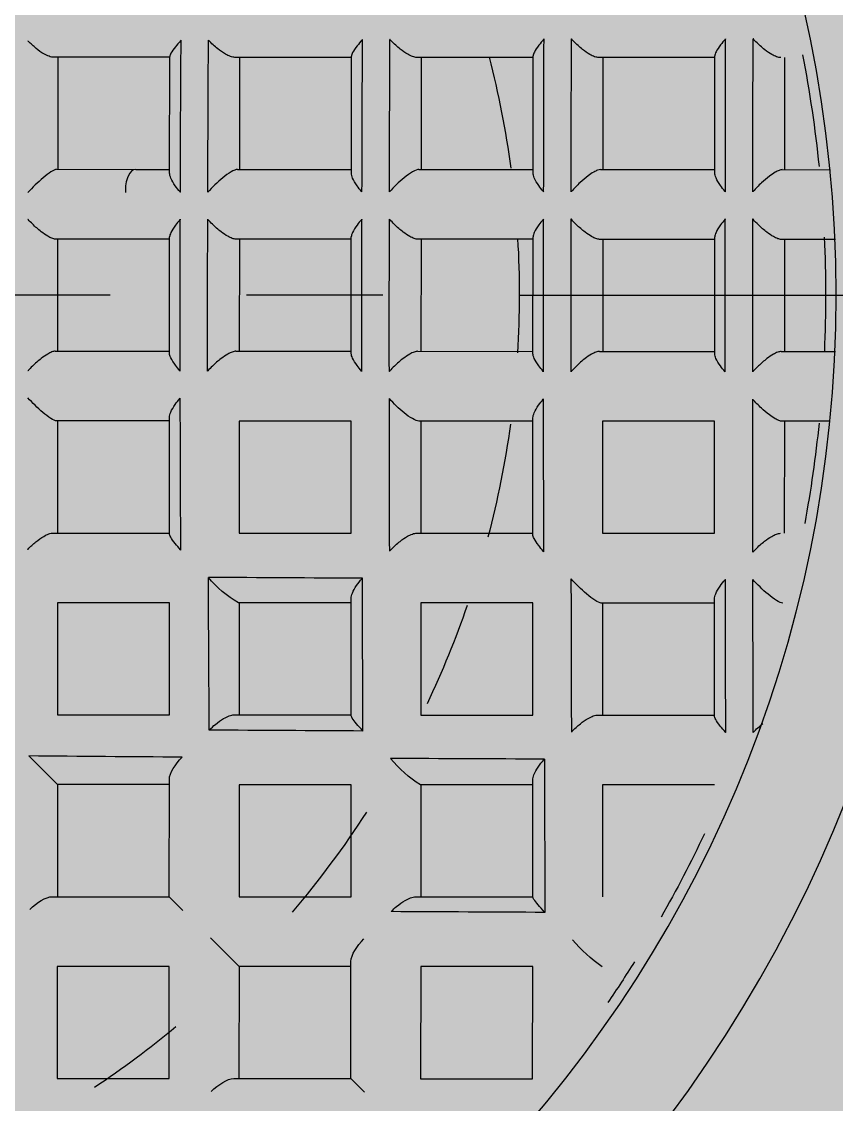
# Model space of a CAD drawing. Header units: millimetres. Extents: x 307301 to 459443, y -2888111 to -2805601.
# Drawn here: x 452144.524 to 452148.256, y -2880583.634 to -2880578.679 of the extents above; entities that cross this region are included whole.
import ezdxf

# ---------------------------------------------------------------- set-up
doc = ezdxf.new("R2010")
doc.units = ezdxf.units.MM
doc.header["$LTSCALE"] = 10
doc.header["$MEASUREMENT"] = 0
doc.linetypes.add('CENTER2', pattern=[1.125, 0.75, -0.125, 0.125, -0.125])
for name, color, linetype in [('$DDT_AUDIT_GENERATED_(131)', 7, 'Continuous'), ('$DDT_AUDIT_GENERATED_(159)', 7, 'Continuous'), ('$DDT_AUDIT_GENERATED_(15E)', 7, 'Continuous'), ('$DDT_AUDIT_GENERATED_(224)', 7, 'Continuous'), ('$DDT_AUDIT_GENERATED_(77)', 7, 'Continuous'), ('$DDT_AUDIT_GENERATED_(7E)', 7, 'Continuous'), ('$DDT_AUDIT_GENERATED_(901)', 7, 'Continuous'), ('$DDT_AUDIT_GENERATED_(E33)', 7, 'Continuous'), ('BMA  furniture', 6, 'Continuous'), ('Default', 7, 'Continuous'), ('Furniture - Plan', 3, 'Continuous')]:
    doc.layers.add(name, color=color, linetype=linetype)

# ---------------------------------------------------------------- blocks, each defined once
blk = doc.blocks.new('TUFTUFTU')
at = {"layer": 'Furniture - Plan', "ltscale": 0.01}
h = blk.add_hatch(color=250, dxfattribs=at)
h.dxf.hatch_style = 1
h.set_gradient(color1=(51, 51, 51), color2=(105, 105, 105), one_color=1, tint=0.41, name='INVCYLINDER')
edge = h.paths.add_edge_path()
edge.add_arc((1413476.9385, -245799.0001), 296.5262, 0, 360)
at = {"layer": '$DDT_AUDIT_GENERATED_(131)', "color": 6, "linetype": 'Continuous'}
for start, end in [(87.37632, 92.56257), (95.84723, 100.47216), (78.99342, 84.14715), (115.37265, 119.64694), (122.01067, 124.23241)]:
    blk.add_arc((1413476.9385, -245799.0001), 11.5165, start, end, dxfattribs=at)
at = {"layer": '$DDT_AUDIT_GENERATED_(159)', "color": 6, "linetype": 'Continuous'}
for start, end in [(86.60965, 93.49213), (97.80839, 104.74055), (75.52244, 82.35525), (109.0568, 115.44445), (122.92481, 130.4438), (140.2891, 146.41021)]:
    blk.add_arc((1413476.9385, -245799.0001), 8.71, start, end, dxfattribs=at)
at = {"layer": '$DDT_AUDIT_GENERATED_(15E)', "color": 3, "linetype": 'Continuous'}
for radius in [295.9456, 295.5585]:
    blk.add_circle((1413476.9385, -245799.0001), radius, dxfattribs=at)
at = {"layer": '$DDT_AUDIT_GENERATED_(224)', "color": 3, "linetype": 'Continuous'}
for radius in [300, 296.5262, 296.1324]:
    blk.add_circle((1413476.9385, -245799.0001), radius, dxfattribs=at)
at = {"layer": '$DDT_AUDIT_GENERATED_(77)', "color": 6, "linetype": 'Continuous'}
for radius in [20.2846, 17.9619, 12.5811]:
    blk.add_circle((1413476.9385, -245799.0001), radius, dxfattribs=at)
blk.add_arc((1413476.9385, -245799.0001), 18.0296, 345.02605, 285.02605, dxfattribs=at)
at = {"layer": '$DDT_AUDIT_GENERATED_(7E)', "color": 6, "linetype": 'Continuous'}
for radius in [62.9054, 61.937]:
    blk.add_circle((1413476.9385, -245799.0001), radius, dxfattribs=at)
at = {"layer": '$DDT_AUDIT_GENERATED_(901)', "color": 6, "linetype": 'Continuous'}
for p, q in [((1413476.4205, -245787.8898), (1413476.4203, -245787.394)), ((1413477.4461, -245787.3935), (1413477.4463, -245787.8893)), ((1413475.7815, -245787.4408), (1413475.7817, -245787.8828)), ((1413478.0851, -245787.8817), (1413478.0849, -245787.4397)), ((1413475.7817, -245787.8615), (1413474.7559, -245787.862)), ((1413477.4463, -245787.8607), (1413476.4205, -245787.8612)), ((1413479.1109, -245787.86), (1413478.085, -245787.8604)), ((1413472.4529, -245788.5017), (1413472.4533, -245789.5276)), ((1413473.0822, -245788.5015), (1413474.1545, -245788.501)), ((1413473.0921, -245789.5697), (1413473.0916, -245788.5014)), ((1413474.1175, -245788.501), (1413474.1179, -245789.5393)), ((1413474.7562, -245788.5007), (1413475.782, -245788.5002)), ((1413474.7567, -245789.5265), (1413474.7562, -245788.5007)), ((1413475.782, -245788.5002), (1413475.7825, -245789.5261)), ((1413476.3977, -245788.4999), (1413477.4697, -245788.4995)), ((1413476.4212, -245789.5548), (1413476.4208, -245788.4999)), ((1413477.4466, -245788.4995), (1413477.4471, -245789.5544)), ((1413478.0548, -245788.4992), (1413479.1269, -245788.4987)), ((1413478.0858, -245789.5455), (1413478.0853, -245788.4992)), ((1413479.1112, -245788.4987), (1413479.1117, -245789.5612)), ((1413472.4533, -245789.5276), (1413471.4275, -245789.528)), ((1413474.1179, -245789.5268), (1413473.0921, -245789.5273)), ((1413475.7825, -245789.5261), (1413474.7567, -245789.5265)), ((1413477.4471, -245789.5253), (1413476.4212, -245789.5258)), ((1413479.1116, -245789.5246), (1413478.0858, -245789.525)), ((1413469.7632, -245790.1675), (1413470.7891, -245790.1671)), ((1413469.7637, -245791.1934), (1413469.7632, -245790.1675)), ((1413470.7891, -245790.1671), (1413470.7895, -245791.1929)), ((1413471.4251, -245790.1668), (1413472.4975, -245790.1663)), ((1413471.4283, -245791.24), (1413471.4278, -245790.1668)), ((1413472.4536, -245790.1663), (1413472.4541, -245791.196)), ((1413473.0924, -245790.166), (1413474.1182, -245790.1656)), ((1413473.0928, -245791.1919), (1413473.0924, -245790.166)), ((1413474.1182, -245790.1656), (1413474.1187, -245791.1914)), ((1413474.743, -245790.1653), (1413475.8142, -245790.1648)), ((1413474.7574, -245791.2297), (1413474.7569, -245790.1653)), ((1413475.7828, -245790.1648), (1413475.7833, -245791.2099)), ((1413476.399, -245790.1645), (1413477.4699, -245790.164)), ((1413476.422, -245791.2201), (1413476.4215, -245790.1645)), ((1413477.4474, -245790.164), (1413477.4478, -245791.2196)), ((1413478.0547, -245790.1638), (1413479.1259, -245790.1633)), ((1413478.0866, -245791.2089), (1413478.0861, -245790.1638)), ((1413479.1119, -245790.1633), (1413479.1124, -245791.2277)), ((1413470.7895, -245791.1929), (1413469.7637, -245791.1934)), ((1413472.4541, -245791.1922), (1413471.4283, -245791.1926)), ((1413474.1187, -245791.1914), (1413473.0928, -245791.1919)), ((1413475.7833, -245791.1906), (1413474.7574, -245791.1911)), ((1413477.4478, -245791.1899), (1413476.422, -245791.1903)), ((1413479.1124, -245791.1891), (1413478.0866, -245791.1896)), ((1413469.6388, -245791.707), (1413469.764, -245791.8321)), ((1413469.764, -245791.8321), (1413470.8378, -245791.8316)), ((1413469.7645, -245792.906), (1413469.764, -245791.8321)), ((1413470.7898, -245791.8316), (1413470.7903, -245792.8575)), ((1413471.4286, -245791.8314), (1413472.4544, -245791.8309)), ((1413471.429, -245792.8572), (1413471.4286, -245791.8314)), ((1413472.4544, -245791.8309), (1413472.4549, -245792.8567)), ((1413473.0887, -245791.8306), (1413474.1599, -245791.8301)), ((1413473.0936, -245792.9031), (1413473.0931, -245791.8306)), ((1413474.119, -245791.8301), (1413474.1194, -245792.8628)), ((1413474.7577, -245791.8298), (1413475.7835, -245791.8294)), ((1413474.7582, -245792.8557), (1413474.7577, -245791.8298)), ((1413475.7835, -245791.8294), (1413475.784, -245792.8552)), ((1413476.4005, -245791.8291), (1413477.4699, -245791.8286)), ((1413476.4228, -245792.8856), (1413476.4223, -245791.8291)), ((1413477.4481, -245791.8286), (1413477.4486, -245792.8852)), ((1413478.0543, -245791.8283), (1413479.1243, -245791.8279)), ((1413478.0873, -245792.8717), (1413478.0868, -245791.8283)), ((1413479.1127, -245791.8279), (1413479.1132, -245792.8949)), ((1413470.7903, -245792.8575), (1413469.7644, -245792.8579)), ((1413470.7903, -245792.8575), (1413471.0524, -245793.1194)), ((1413472.4549, -245792.8567), (1413471.429, -245792.8572)), ((1413474.1194, -245792.856), (1413473.0936, -245792.8564)), ((1413475.784, -245792.8552), (1413474.7582, -245792.8557)), ((1413477.4486, -245792.8545), (1413476.4227, -245792.8549)), ((1413479.1132, -245792.8537), (1413478.0873, -245792.8542)), ((1413471.3041, -245793.3709), (1413471.4293, -245793.4959)), ((1413469.7647, -245793.4967), (1413470.7906, -245793.4962)), ((1413469.7652, -245794.5225), (1413469.7647, -245793.4967)), ((1413470.7906, -245793.4962), (1413470.791, -245794.5221)), ((1413471.4293, -245793.4959), (1413472.5029, -245793.4954)), ((1413471.4298, -245794.5695), (1413471.4293, -245793.4959)), ((1413472.4552, -245793.4955), (1413472.4556, -245794.5213)), ((1413473.0939, -245793.4952), (1413474.1197, -245793.4947)), ((1413473.0944, -245794.521), (1413473.0939, -245793.4952)), ((1413474.1197, -245793.4947), (1413474.1202, -245794.5205)), ((1413474.7502, -245793.4944), (1413475.8186, -245793.4939)), ((1413474.7588, -245794.2788), (1413474.7585, -245793.4944)), ((1413475.7843, -245793.4939), (1413475.7844, -245793.8041)), ((1413476.4025, -245793.4937), (1413477.4694, -245793.4932)), ((1413476.4232, -245793.7637), (1413476.423, -245793.4937)), ((1413477.4489, -245793.4932), (1413477.449, -245793.7632)), ((1413478.0533, -245793.4929), (1413479.1217, -245793.4924)), ((1413478.0877, -245793.8031), (1413478.0876, -245793.4929)), ((1413479.1134, -245793.4924), (1413479.1138, -245794.2769)), ((1413476.4235, -245794.5418), (1413476.4232, -245793.7637)), ((1413477.449, -245793.7632), (1413477.4493, -245794.5413)), ((1413475.7844, -245793.8041), (1413475.7848, -245794.53)), ((1413478.0881, -245794.529), (1413478.0877, -245793.8031)), ((1413474.7589, -245794.559), (1413474.7588, -245794.2788)), ((1413479.1138, -245794.2769), (1413479.1139, -245794.557)), ((1413470.791, -245794.5221), (1413469.7652, -245794.5225)), ((1413472.4556, -245794.5213), (1413471.4298, -245794.5218)), ((1413472.4556, -245794.5213), (1413472.7177, -245794.7832)), ((1413474.1202, -245794.5205), (1413473.0944, -245794.521)), ((1413475.7848, -245794.5198), (1413474.7589, -245794.5203)), ((1413477.4493, -245794.519), (1413476.4235, -245794.5195)), ((1413479.1139, -245794.5183), (1413478.0881, -245794.5187))]:
    blk.add_line(p, q, dxfattribs=at)
for centre, radius, start, end in [((1413472.4426, -245787.6028), 0.7316, 311.91792, 321.57223), ((1413477.2007, -243917.0389), 1871.1131, 269.8692684, 269.9122002), ((1413476.4355, -244429.6851), 1358.4663, 269.9218647, 269.9809504), ((1413476.3769, -244564.0185), 1224.1329, 269.9932779, 270.0588278), ((1413476.1961, -244429.6749), 1358.4766, 270.0711556, 270.1302407), ((1413477.2877, -243965.2184), 1823.1853, 269.8631231, 269.9071775), ((1413476.4024, -244620.0301), 1168.373, 269.9917209, 270.0603848), ((1413476.2156, -244485.4052), 1302.998, 270.0733257, 270.134915), ((1413471.9503, -245788.7297), 1.411, 214.59491, 229.54165), ((1413477.9027, -244193.8848), 1595.9326, 269.821736, 269.8720222), ((1413476.5343, -244910.2543), 879.5616, 269.9805106, 270.0715951), ((1413476.3035, -244773.4696), 1016.3466, 270.0890112, 270.1678752), ((1415259.21, -245781.9173), 1787.9427, 180.260784, 180.3059238), ((1414868.1016, -245784.2296), 1395.4251, 180.2393992, 180.2972883), ((1413476.6721, -244820.3229), 969.7447, 269.876862, 269.9594952), ((1413476.5559, -244957.6103), 832.4573, 269.9779476, 270.0741581), ((1413476.3149, -244820.3381), 969.7297, 270.0926099, 270.1752443), ((1413473.4358, -245790.5749), 1.1616, 212.31979, 230.3959), ((1413476.8575, -245058.0323), 733.4484, 269.8230805, 269.9321547), ((1413476.6657, -245199.23), 592.2505, 269.9585714, 270.0935344), ((1413476.3455, -245058.0114), 733.4695, 270.1199526, 270.2290237), ((1413479.5826, -244324.8877), 1466.8493, 269.7407701, 269.7954128), ((1414495.1268, -245786.2951), 1022.1952, 180.3041891, 180.3831212), ((1414332.8025, -245788.0507), 858.4654, 180.2454068, 180.3395371), ((1413476.6833, -245237.9304), 553.8017, 269.953918, 270.098188), ((1413476.3436, -245095.755), 695.9775, 270.1265464, 270.2414532), ((1413474.9876, -245792.3646), 1.001, 209.84763, 230.58921), ((1413483.7182, -243995.3111), 1797.8513, 269.6569696, 269.7015126), ((1413476.7711, -245430.9456), 362.1995, 269.916101, 270.136005), ((1413476.2637, -245280.2622), 512.8837, 270.180391, 270.335955), ((1414410.1173, -245786.8045), 937.4336, 180.4018464, 180.4876634), ((1413477.1989, -245307.9533), 485.4439, 269.693494, 269.857769), ((1413476.7848, -245460.9903), 332.4064, 269.906332, 270.145774), ((1413476.2316, -245307.9917), 485.406, 270.19433, 270.358618)]:
    blk.add_arc(centre, radius, start, end, dxfattribs=at)
at = {"layer": '$DDT_AUDIT_GENERATED_(901)', "color": 6, "linetype": 'Continuous', "extrusion": (0, 0, -1)}
blk.add_ellipse((1413477.8942, -245793.8032), major_axis=(0.1936, 0.0001), ratio=0.493745, start_param=0, end_param=1.66158, dxfattribs=at)
at = {"layer": '$DDT_AUDIT_GENERATED_(901)', "color": 6, "linetype": 'Continuous'}
for points, knots in [([(1413474.1172, -245787.8765), (1413474.1172, -245787.9019), (1413474.1558, -245787.9602), (1413474.2405, -245788.0619), (1413474.2882, -245788.1099), (1413474.3334, -245788.1498)], [0, 0, 0, 0, 0.5, 0.5, 1, 1, 1, 1]), ([(1413474.583, -245788.1502), (1413474.5839, -245788.1494), (1413474.5848, -245788.1485), (1413474.5858, -245788.1477), (1413474.5945, -245788.1399), (1413474.6032, -245788.1319), (1413474.6117, -245788.1235), (1413474.6373, -245788.0986), (1413474.6623, -245788.0711), (1413474.6844, -245788.0426), (1413474.7009, -245788.0213), (1413474.7162, -245787.999), (1413474.7283, -245787.9773), (1413474.7366, -245787.9626), (1413474.7435, -245787.9479), (1413474.7483, -245787.9344), (1413474.7532, -245787.9207), (1413474.7559, -245787.9078), (1413474.7559, -245787.8972)], [0, 0, 0, 0, 0.011348, 0.011348, 0.011348, 0.116907, 0.116907, 0.116907, 0.436701, 0.436701, 0.436701, 0.675798, 0.675798, 0.675798, 0.837062, 0.837062, 0.837062, 1, 1, 1, 1]), ([(1413475.7817, -245787.8828), (1413475.7818, -245787.8903), (1413475.784, -245787.9), (1413475.7881, -245787.9108), (1413475.7922, -245787.9216), (1413475.7982, -245787.9337), (1413475.8055, -245787.9462), (1413475.8153, -245787.9632), (1413475.8277, -245787.9814), (1413475.841, -245787.9991), (1413475.8597, -245788.024), (1413475.8808, -245788.0489), (1413475.9023, -245788.0721), (1413475.9279, -245788.0998), (1413475.9548, -245788.1259), (1413475.9812, -245788.149), (1413475.9821, -245788.1498), (1413475.983, -245788.1506), (1413475.9839, -245788.1514)], [0, 0, 0, 0, 0.130615, 0.130615, 0.130615, 0.260342, 0.260342, 0.260342, 0.438697, 0.438697, 0.438697, 0.690382, 0.690382, 0.690382, 0.989825, 0.989825, 0.989825, 1, 1, 1, 1]), ([(1413476.4205, -245787.8898), (1413476.4205, -245787.8989), (1413476.418, -245787.9103), (1413476.4135, -245787.9226), (1413476.4091, -245787.9349), (1413476.4026, -245787.9484), (1413476.3949, -245787.962), (1413476.3839, -245787.9815), (1413476.3701, -245788.0019), (1413476.3552, -245788.0216), (1413476.3347, -245788.0487), (1413476.3114, -245788.0754), (1413476.2877, -245788.0998), (1413476.2708, -245788.1172), (1413476.2534, -245788.1337), (1413476.236, -245788.149), (1413476.2351, -245788.1498), (1413476.2342, -245788.1506), (1413476.2333, -245788.1514)], [0, 0, 0, 0, 0.145875, 0.145875, 0.145875, 0.290449, 0.290449, 0.290449, 0.498511, 0.498511, 0.498511, 0.786425, 0.786425, 0.786425, 0.989253, 0.989253, 0.989253, 1, 1, 1, 1]), ([(1413477.4463, -245787.8893), (1413477.4463, -245787.8985), (1413477.4488, -245787.9099), (1413477.4533, -245787.9222), (1413477.4577, -245787.9344), (1413477.4642, -245787.9479), (1413477.4719, -245787.9615), (1413477.483, -245787.981), (1413477.4968, -245788.0014), (1413477.5117, -245788.0211), (1413477.5323, -245788.0482), (1413477.5556, -245788.0748), (1413477.5793, -245788.0993), (1413477.5962, -245788.1166), (1413477.6136, -245788.1331), (1413477.631, -245788.1484), (1413477.6319, -245788.1492), (1413477.6328, -245788.15), (1413477.6338, -245788.1508)], [0, 0, 0, 0, 0.145875, 0.145875, 0.145875, 0.290449, 0.290449, 0.290449, 0.498511, 0.498511, 0.498511, 0.786425, 0.786425, 0.786425, 0.989253, 0.989253, 0.989253, 1, 1, 1, 1]), ([(1413478.0851, -245787.8817), (1413478.0851, -245787.8893), (1413478.0828, -245787.8989), (1413478.0787, -245787.9098), (1413478.0746, -245787.9205), (1413478.0686, -245787.9327), (1413478.0614, -245787.9451), (1413478.0515, -245787.9622), (1413478.0392, -245787.9804), (1413478.0259, -245787.9981), (1413478.0073, -245788.0231), (1413477.9862, -245788.048), (1413477.9647, -245788.0712), (1413477.9391, -245788.0989), (1413477.9122, -245788.125), (1413477.8859, -245788.1481), (1413477.885, -245788.1489), (1413477.8841, -245788.1497), (1413477.8832, -245788.1505)], [0, 0, 0, 0, 0.130615, 0.130615, 0.130615, 0.260342, 0.260342, 0.260342, 0.438697, 0.438697, 0.438697, 0.690382, 0.690382, 0.690382, 0.989825, 0.989825, 0.989825, 1, 1, 1, 1]), ([(1413479.1109, -245787.8952), (1413479.1109, -245787.9059), (1413479.1137, -245787.9187), (1413479.1185, -245787.9324), (1413479.1233, -245787.9459), (1413479.1303, -245787.9606), (1413479.1386, -245787.9753), (1413479.1507, -245787.9969), (1413479.166, -245788.0193), (1413479.1826, -245788.0406), (1413479.2047, -245788.069), (1413479.2297, -245788.0966), (1413479.2553, -245788.1214), (1413479.2639, -245788.1297), (1413479.2725, -245788.1378), (1413479.2813, -245788.1456), (1413479.2822, -245788.1464), (1413479.2831, -245788.1472), (1413479.2841, -245788.148)], [0, 0, 0, 0, 0.162938, 0.162938, 0.162938, 0.324202, 0.324202, 0.324202, 0.563299, 0.563299, 0.563299, 0.883093, 0.883093, 0.883093, 0.988652, 0.988652, 0.988652, 1, 1, 1, 1]), ([(1413472.9322, -245788.3985), (1413472.933, -245788.3993), (1413472.9339, -245788.4), (1413472.9347, -245788.4008), (1413472.9545, -245788.4186), (1413472.9739, -245788.4349), (1413472.9921, -245788.4492), (1413473.0139, -245788.4663), (1413473.0345, -245788.4807), (1413473.0515, -245788.4902), (1413473.064, -245788.4971), (1413473.075, -245788.5015), (1413473.0822, -245788.5015)], [0, 0, 0, 0, 0.013794, 0.013794, 0.013794, 0.332699, 0.332699, 0.332699, 0.717117, 0.717117, 0.717117, 1, 1, 1, 1]), ([(1413474.1545, -245788.501), (1413474.1683, -245788.501), (1413474.1849, -245788.4966), (1413474.2022, -245788.4895), (1413474.2242, -245788.4805), (1413474.2483, -245788.4667), (1413474.2721, -245788.4502), (1413474.2918, -245788.4365), (1413474.3117, -245788.4208), (1413474.3312, -245788.4038), (1413474.3321, -245788.403), (1413474.3331, -245788.4021), (1413474.334, -245788.4013)], [0, 0, 0, 0, 0.297124, 0.297124, 0.297124, 0.675161, 0.675161, 0.675161, 0.985035, 0.985035, 0.985035, 1, 1, 1, 1]), ([(1413476.2335, -245788.403), (1413476.2344, -245788.4038), (1413476.2353, -245788.4046), (1413476.2362, -245788.4054), (1413476.2537, -245788.4204), (1413476.2711, -245788.4344), (1413476.288, -245788.4467), (1413476.3119, -245788.4641), (1413476.3354, -245788.4787), (1413476.3561, -245788.4882), (1413476.3718, -245788.4955), (1413476.3864, -245788.5), (1413476.3977, -245788.4999)], [0, 0, 0, 0, 0.014647, 0.014647, 0.014647, 0.296301, 0.296301, 0.296301, 0.696508, 0.696508, 0.696508, 1, 1, 1, 1]), ([(1413477.6337, -245788.4024), (1413477.6328, -245788.4032), (1413477.6319, -245788.404), (1413477.631, -245788.4047), (1413477.6136, -245788.4198), (1413477.5962, -245788.4338), (1413477.5793, -245788.4461), (1413477.5554, -245788.4635), (1413477.532, -245788.4782), (1413477.5113, -245788.4877), (1413477.4955, -245788.495), (1413477.481, -245788.4995), (1413477.4697, -245788.4995)], [0, 0, 0, 0, 0.014647, 0.014647, 0.014647, 0.296301, 0.296301, 0.296301, 0.696508, 0.696508, 0.696508, 1, 1, 1, 1]), ([(1413477.8831, -245788.4021), (1413477.884, -245788.4029), (1413477.8849, -245788.4037), (1413477.8859, -245788.4045), (1413477.9038, -245788.42), (1413477.922, -245788.4343), (1413477.9398, -245788.4469), (1413477.9638, -245788.464), (1413477.9878, -245788.4782), (1413478.0095, -245788.4876), (1413478.0262, -245788.4948), (1413478.042, -245788.4992), (1413478.0548, -245788.4992)], [0, 0, 0, 0, 0.0149, 0.0149, 0.0149, 0.303312, 0.303312, 0.303312, 0.696338, 0.696338, 0.696338, 1, 1, 1, 1]), ([(1413479.2837, -245788.3996), (1413479.2829, -245788.4003), (1413479.282, -245788.4011), (1413479.2811, -245788.4019), (1413479.263, -245788.4177), (1413479.2451, -245788.4324), (1413479.228, -245788.4453), (1413479.2049, -245788.4628), (1413479.1826, -245788.4775), (1413479.1634, -245788.4871), (1413479.1491, -245788.4942), (1413479.1363, -245788.4987), (1413479.1269, -245788.4987)], [0, 0, 0, 0, 0.014252, 0.014252, 0.014252, 0.306746, 0.306746, 0.306746, 0.70396, 0.70396, 0.70396, 1, 1, 1, 1]), ([(1413472.9372, -245789.8097), (1413472.9382, -245789.8088), (1413472.9391, -245789.808), (1413472.9401, -245789.8071), (1413472.9657, -245789.7835), (1413472.9905, -245789.7572), (1413473.0125, -245789.7299), (1413473.0311, -245789.7069), (1413473.0482, -245789.6825), (1413473.0618, -245789.6586), (1413473.0708, -245789.6427), (1413473.0784, -245789.6267), (1413473.0837, -245789.6116), (1413473.089, -245789.5965), (1413473.0921, -245789.5819), (1413473.0921, -245789.5697)], [0, 0, 0, 0, 0.012191, 0.012191, 0.012191, 0.345656, 0.345656, 0.345656, 0.626474, 0.626474, 0.626474, 0.812184, 0.812184, 0.812184, 1, 1, 1, 1]), ([(1413474.1179, -245789.5393), (1413474.1179, -245789.5512), (1413474.1276, -245789.5723), (1413474.1588, -245789.6209), (1413474.1793, -245789.6476), (1413474.2442, -245789.7245), (1413474.2925, -245789.7731), (1413474.3379, -245789.8134)], [0, 0, 0, 0, 0.25, 0.25, 0.5, 0.5, 1, 1, 1, 1]), ([(1413476.4212, -245789.5548), (1413476.4212, -245789.5641), (1413476.4187, -245789.5756), (1413476.4143, -245789.588), (1413476.4098, -245789.6003), (1413476.4033, -245789.6139), (1413476.3956, -245789.6276), (1413476.3845, -245789.6473), (1413476.3706, -245789.6678), (1413476.3556, -245789.6876), (1413476.3349, -245789.7149), (1413476.3115, -245789.7417), (1413476.2876, -245789.7662), (1413476.2714, -245789.7828), (1413476.2547, -245789.7987), (1413476.2379, -245789.8135), (1413476.237, -245789.8143), (1413476.2361, -245789.8151), (1413476.2351, -245789.8159)], [0, 0, 0, 0, 0.146971, 0.146971, 0.146971, 0.292613, 0.292613, 0.292613, 0.502793, 0.502793, 0.502793, 0.793256, 0.793256, 0.793256, 0.98921, 0.98921, 0.98921, 1, 1, 1, 1]), ([(1413477.4471, -245789.5544), (1413477.4471, -245789.5636), (1413477.4496, -245789.5751), (1413477.4541, -245789.5875), (1413477.4586, -245789.5998), (1413477.4651, -245789.6134), (1413477.4728, -245789.6271), (1413477.4839, -245789.6468), (1413477.4978, -245789.6673), (1413477.5128, -245789.6871), (1413477.5335, -245789.7143), (1413477.557, -245789.7411), (1413477.5809, -245789.7656), (1413477.5971, -245789.7822), (1413477.6139, -245789.7981), (1413477.6307, -245789.8129), (1413477.6316, -245789.8137), (1413477.6325, -245789.8145), (1413477.6334, -245789.8153)], [0, 0, 0, 0, 0.146971, 0.146971, 0.146971, 0.292613, 0.292613, 0.292613, 0.502793, 0.502793, 0.502793, 0.793256, 0.793256, 0.793256, 0.98921, 0.98921, 0.98921, 1, 1, 1, 1]), ([(1413478.0858, -245789.5455), (1413478.0858, -245789.5528), (1413478.0836, -245789.5623), (1413478.0796, -245789.5729), (1413478.0755, -245789.5835), (1413478.0695, -245789.5955), (1413478.0624, -245789.6079), (1413478.0526, -245789.6247), (1413478.0405, -245789.6426), (1413478.0274, -245789.6601), (1413478.0089, -245789.6847), (1413477.9881, -245789.7094), (1413477.9669, -245789.7325), (1413477.9403, -245789.7613), (1413477.9124, -245789.7885), (1413477.8851, -245789.8126), (1413477.8842, -245789.8134), (1413477.8833, -245789.8141), (1413477.8824, -245789.8149)], [0, 0, 0, 0, 0.129049, 0.129049, 0.129049, 0.257259, 0.257259, 0.257259, 0.432473, 0.432473, 0.432473, 0.68013, 0.68013, 0.68013, 0.989883, 0.989883, 0.989883, 1, 1, 1, 1]), ([(1413479.1117, -245789.5612), (1413479.1117, -245789.5722), (1413479.1145, -245789.5854), (1413479.1194, -245789.5993), (1413479.1243, -245789.6132), (1413479.1314, -245789.6281), (1413479.1398, -245789.643), (1413479.1522, -245789.6651), (1413479.1679, -245789.6879), (1413479.1848, -245789.7095), (1413479.2072, -245789.7382), (1413479.2326, -245789.7659), (1413479.2586, -245789.7908), (1413479.2652, -245789.7971), (1413479.2718, -245789.8033), (1413479.2786, -245789.8093), (1413479.2795, -245789.8101), (1413479.2804, -245789.811), (1413479.2814, -245789.8118)], [0, 0, 0, 0, 0.167273, 0.167273, 0.167273, 0.332789, 0.332789, 0.332789, 0.579523, 0.579523, 0.579523, 0.906487, 0.906487, 0.906487, 0.9885, 0.9885, 0.9885, 1, 1, 1, 1]), ([(1413471.2859, -245790.0551), (1413471.2867, -245790.0559), (1413471.2875, -245790.0567), (1413471.2883, -245790.0574), (1413471.3121, -245790.0798), (1413471.3349, -245790.1004), (1413471.3552, -245790.1177), (1413471.3739, -245790.1337), (1413471.391, -245790.1473), (1413471.404, -245790.1562), (1413471.4136, -245790.1627), (1413471.4212, -245790.1668), (1413471.4251, -245790.1668)], [0, 0, 0, 0, 0.013084, 0.013084, 0.013084, 0.39311, 0.39311, 0.39311, 0.743636, 0.743636, 0.743636, 1, 1, 1, 1]), ([(1413472.4975, -245790.1663), (1413472.512, -245790.1663), (1413472.529, -245790.1622), (1413472.5466, -245790.1553), (1413472.5686, -245790.1468), (1413472.5922, -245790.1337), (1413472.6154, -245790.1182), (1413472.6391, -245790.1023), (1413472.663, -245790.0833), (1413472.6858, -245790.0626), (1413472.6868, -245790.0618), (1413472.6877, -245790.0609), (1413472.6887, -245790.0601)], [0, 0, 0, 0, 0.279991, 0.279991, 0.279991, 0.629241, 0.629241, 0.629241, 0.985245, 0.985245, 0.985245, 1, 1, 1, 1]), ([(1413474.5879, -245790.0654), (1413474.5888, -245790.0662), (1413474.5897, -245790.0669), (1413474.5905, -245790.0677), (1413474.609, -245790.0839), (1413474.6271, -245790.0989), (1413474.6445, -245790.1121), (1413474.6673, -245790.1295), (1413474.6892, -245790.1442), (1413474.7079, -245790.1537), (1413474.7217, -245790.1608), (1413474.7341, -245790.1653), (1413474.743, -245790.1653)], [0, 0, 0, 0, 0.014142, 0.014142, 0.014142, 0.312027, 0.312027, 0.312027, 0.706914, 0.706914, 0.706914, 1, 1, 1, 1]), ([(1413475.8142, -245790.1648), (1413475.8271, -245790.1648), (1413475.843, -245790.1604), (1413475.8598, -245790.1531), (1413475.8815, -245790.1438), (1413475.9055, -245790.1295), (1413475.9295, -245790.1125), (1413475.9474, -245790.0998), (1413475.9657, -245790.0854), (1413475.9837, -245790.0698), (1413475.9847, -245790.069), (1413475.9856, -245790.0682), (1413475.9865, -245790.0674)], [0, 0, 0, 0, 0.303302, 0.303302, 0.303302, 0.695194, 0.695194, 0.695194, 0.985076, 0.985076, 0.985076, 1, 1, 1, 1]), ([(1413476.2355, -245790.0675), (1413476.2364, -245790.0683), (1413476.2373, -245790.0691), (1413476.2382, -245790.0699), (1413476.2556, -245790.0849), (1413476.273, -245790.0989), (1413476.2899, -245790.1112), (1413476.3137, -245790.1286), (1413476.3371, -245790.1433), (1413476.3577, -245790.1528), (1413476.3733, -245790.1601), (1413476.3878, -245790.1645), (1413476.399, -245790.1645)], [0, 0, 0, 0, 0.014628, 0.014628, 0.014628, 0.296243, 0.296243, 0.296243, 0.696776, 0.696776, 0.696776, 1, 1, 1, 1]), ([(1413477.6333, -245790.0669), (1413477.6324, -245790.0677), (1413477.6315, -245790.0685), (1413477.6306, -245790.0692), (1413477.6132, -245790.0843), (1413477.5958, -245790.0983), (1413477.579, -245790.1106), (1413477.5551, -245790.1281), (1413477.5318, -245790.1427), (1413477.5112, -245790.1523), (1413477.4955, -245790.1595), (1413477.4811, -245790.164), (1413477.4699, -245790.164)], [0, 0, 0, 0, 0.014628, 0.014628, 0.014628, 0.296243, 0.296243, 0.296243, 0.696776, 0.696776, 0.696776, 1, 1, 1, 1]), ([(1413477.8823, -245790.0665), (1413477.8832, -245790.0673), (1413477.8841, -245790.0681), (1413477.885, -245790.0689), (1413477.9031, -245790.0845), (1413477.9214, -245790.0989), (1413477.9393, -245790.1116), (1413477.9634, -245790.1286), (1413477.9873, -245790.1428), (1413478.0091, -245790.1522), (1413478.0259, -245790.1594), (1413478.0418, -245790.1638), (1413478.0547, -245790.1638)], [0, 0, 0, 0, 0.014924, 0.014924, 0.014924, 0.304806, 0.304806, 0.304806, 0.696698, 0.696698, 0.696698, 1, 1, 1, 1]), ([(1413479.2809, -245790.0633), (1413479.28, -245790.064), (1413479.2791, -245790.0648), (1413479.2783, -245790.0656), (1413479.2598, -245790.0818), (1413479.2417, -245790.0968), (1413479.2244, -245790.1101), (1413479.2015, -245790.1275), (1413479.1796, -245790.1421), (1413479.161, -245790.1517), (1413479.1471, -245790.1588), (1413479.1347, -245790.1633), (1413479.1259, -245790.1633)], [0, 0, 0, 0, 0.014142, 0.014142, 0.014142, 0.312027, 0.312027, 0.312027, 0.706914, 0.706914, 0.706914, 1, 1, 1, 1]), ([(1413471.2928, -245791.4637), (1413471.2938, -245791.4628), (1413471.2947, -245791.4619), (1413471.2956, -245791.461), (1413471.3112, -245791.4458), (1413471.3262, -245791.4298), (1413471.3402, -245791.4132), (1413471.3609, -245791.3887), (1413471.3798, -245791.3626), (1413471.3948, -245791.3368), (1413471.4047, -245791.3198), (1413471.4131, -245791.3025), (1413471.4189, -245791.2862), (1413471.4248, -245791.2697), (1413471.4283, -245791.2537), (1413471.4283, -245791.24)], [0, 0, 0, 0, 0.013205, 0.013205, 0.013205, 0.234096, 0.234096, 0.234096, 0.56363, 0.56363, 0.56363, 0.780538, 0.780538, 0.780538, 1, 1, 1, 1]), ([(1413474.5928, -245791.4771), (1413474.5937, -245791.4763), (1413474.5946, -245791.4755), (1413474.5956, -245791.4746), (1413474.5995, -245791.4711), (1413474.6034, -245791.4674), (1413474.6073, -245791.4638), (1413474.6338, -245791.4388), (1413474.6596, -245791.411), (1413474.6824, -245791.3821), (1413474.6998, -245791.3599), (1413474.7159, -245791.3366), (1413474.7287, -245791.3138), (1413474.7372, -245791.2986), (1413474.7445, -245791.2833), (1413474.7495, -245791.2691), (1413474.7545, -245791.2547), (1413474.7574, -245791.2411), (1413474.7574, -245791.2297)], [0, 0, 0, 0, 0.011715, 0.011715, 0.011715, 0.060732, 0.060732, 0.060732, 0.397296, 0.397296, 0.397296, 0.654831, 0.654831, 0.654831, 0.826479, 0.826479, 0.826479, 1, 1, 1, 1]), ([(1413475.7833, -245791.2099), (1413475.7833, -245791.2383), (1413475.8186, -245791.2951), (1413475.8987, -245791.3945), (1413475.9446, -245791.4412), (1413475.989, -245791.4801)], [0, 0, 0, 0, 0.5, 0.5, 1, 1, 1, 1]), ([(1413476.422, -245791.2201), (1413476.422, -245791.2295), (1413476.4195, -245791.2411), (1413476.415, -245791.2536), (1413476.4105, -245791.2661), (1413476.4039, -245791.2798), (1413476.3962, -245791.2936), (1413476.385, -245791.3135), (1413476.3709, -245791.3342), (1413476.3558, -245791.3542), (1413476.335, -245791.3817), (1413476.3114, -245791.4086), (1413476.2873, -245791.4332), (1413476.2719, -245791.4489), (1413476.2561, -245791.464), (1413476.2403, -245791.4779), (1413476.2393, -245791.4787), (1413476.2384, -245791.4795), (1413476.2375, -245791.4804)], [0, 0, 0, 0, 0.148561, 0.148561, 0.148561, 0.295756, 0.295756, 0.295756, 0.509003, 0.509003, 0.509003, 0.80311, 0.80311, 0.80311, 0.989148, 0.989148, 0.989148, 1, 1, 1, 1]), ([(1413477.4478, -245791.2196), (1413477.4478, -245791.229), (1413477.4504, -245791.2406), (1413477.4549, -245791.2532), (1413477.4594, -245791.2656), (1413477.466, -245791.2793), (1413477.4737, -245791.2931), (1413477.485, -245791.313), (1413477.499, -245791.3337), (1413477.5142, -245791.3537), (1413477.535, -245791.3811), (1413477.5586, -245791.408), (1413477.5827, -245791.4327), (1413477.5981, -245791.4483), (1413477.614, -245791.4633), (1413477.6298, -245791.4773), (1413477.6307, -245791.4781), (1413477.6317, -245791.4789), (1413477.6326, -245791.4797)], [0, 0, 0, 0, 0.148561, 0.148561, 0.148561, 0.295756, 0.295756, 0.295756, 0.509003, 0.509003, 0.509003, 0.80311, 0.80311, 0.80311, 0.989148, 0.989148, 0.989148, 1, 1, 1, 1]), ([(1413478.0866, -245791.2089), (1413478.0866, -245791.2372), (1413478.0513, -245791.2941), (1413477.9713, -245791.3936), (1413477.9255, -245791.4403), (1413477.8811, -245791.4793)], [0, 0, 0, 0, 0.5, 0.5, 1, 1, 1, 1]), ([(1413479.1124, -245791.2277), (1413479.1124, -245791.2391), (1413479.1153, -245791.2528), (1413479.1204, -245791.2671), (1413479.1254, -245791.2813), (1413479.1327, -245791.2966), (1413479.1413, -245791.3118), (1413479.1541, -245791.3346), (1413479.1702, -245791.3579), (1413479.1876, -245791.38), (1413479.2104, -245791.4089), (1413479.2362, -245791.4367), (1413479.2627, -245791.4616), (1413479.2666, -245791.4653), (1413479.2706, -245791.4689), (1413479.2745, -245791.4725), (1413479.2754, -245791.4733), (1413479.2764, -245791.4742), (1413479.2773, -245791.475)], [0, 0, 0, 0, 0.173521, 0.173521, 0.173521, 0.345169, 0.345169, 0.345169, 0.602704, 0.602704, 0.602704, 0.939268, 0.939268, 0.939268, 0.988285, 0.988285, 0.988285, 1, 1, 1, 1]), ([(1413472.946, -245791.722), (1413472.9469, -245791.7227), (1413472.9477, -245791.7235), (1413472.9485, -245791.7243), (1413472.9709, -245791.745), (1413472.9925, -245791.7641), (1413473.0121, -245791.7803), (1413473.0319, -245791.7967), (1413473.0501, -245791.8106), (1413473.0645, -245791.8197), (1413473.0751, -245791.8264), (1413473.0838, -245791.8306), (1413473.0887, -245791.8306)], [0, 0, 0, 0, 0.013311, 0.013311, 0.013311, 0.371992, 0.371992, 0.371992, 0.734773, 0.734773, 0.734773, 1, 1, 1, 1]), ([(1413474.1599, -245791.8301), (1413474.1741, -245791.8301), (1413474.191, -245791.8259), (1413474.2085, -245791.8189), (1413474.2306, -245791.8101), (1413474.2545, -245791.7966), (1413474.278, -245791.7805), (1413474.2995, -245791.7659), (1413474.3212, -245791.7488), (1413474.3421, -245791.7302), (1413474.3431, -245791.7293), (1413474.344, -245791.7285), (1413474.3449, -245791.7276)], [0, 0, 0, 0, 0.289598, 0.289598, 0.289598, 0.65437, 0.65437, 0.65437, 0.985088, 0.985088, 0.985088, 1, 1, 1, 1]), ([(1413476.2379, -245791.7319), (1413476.2388, -245791.7327), (1413476.2397, -245791.7335), (1413476.2406, -245791.7343), (1413476.258, -245791.7494), (1413476.2753, -245791.7633), (1413476.2922, -245791.7757), (1413476.316, -245791.7931), (1413476.3392, -245791.8078), (1413476.3597, -245791.8174), (1413476.3752, -245791.8246), (1413476.3895, -245791.8291), (1413476.4005, -245791.8291)], [0, 0, 0, 0, 0.0146, 0.0146, 0.0146, 0.296351, 0.296351, 0.296351, 0.697247, 0.697247, 0.697247, 1, 1, 1, 1]), ([(1413477.6324, -245791.7313), (1413477.6315, -245791.7321), (1413477.6306, -245791.7329), (1413477.6297, -245791.7337), (1413477.6123, -245791.7487), (1413477.595, -245791.7627), (1413477.5782, -245791.7751), (1413477.5544, -245791.7926), (1413477.5311, -245791.8073), (1413477.5107, -245791.8169), (1413477.4952, -245791.8241), (1413477.4809, -245791.8286), (1413477.4699, -245791.8286)], [0, 0, 0, 0, 0.0146, 0.0146, 0.0146, 0.296351, 0.296351, 0.296351, 0.697247, 0.697247, 0.697247, 1, 1, 1, 1]), ([(1413477.8808, -245791.7308), (1413477.8817, -245791.7316), (1413477.8826, -245791.7324), (1413477.8835, -245791.7332), (1413477.9017, -245791.749), (1413477.9202, -245791.7636), (1413477.9383, -245791.7764), (1413477.9624, -245791.7933), (1413477.9864, -245791.8075), (1413478.0082, -245791.8168), (1413478.0252, -245791.824), (1413478.0412, -245791.8283), (1413478.0543, -245791.8283)], [0, 0, 0, 0, 0.014954, 0.014954, 0.014954, 0.307284, 0.307284, 0.307284, 0.69736, 0.69736, 0.69736, 1, 1, 1, 1]), ([(1413479.2765, -245791.7263), (1413479.2757, -245791.7271), (1413479.2748, -245791.7279), (1413479.274, -245791.7287), (1413479.255, -245791.7456), (1413479.2363, -245791.7612), (1413479.2186, -245791.775), (1413479.1963, -245791.7923), (1413479.175, -245791.8069), (1413479.1572, -245791.8164), (1413479.144, -245791.8234), (1413479.1323, -245791.8278), (1413479.1243, -245791.8279)], [0, 0, 0, 0, 0.013976, 0.013976, 0.013976, 0.321504, 0.321504, 0.321504, 0.711834, 0.711834, 0.711834, 1, 1, 1, 1]), ([(1413476.4228, -245792.8856), (1413476.4228, -245792.8953), (1413476.4202, -245792.9071), (1413476.4156, -245792.9199), (1413476.4111, -245792.9325), (1413476.4045, -245792.9464), (1413476.3967, -245792.9603), (1413476.3853, -245792.9806), (1413476.3711, -245793.0017), (1413476.3557, -245793.0219), (1413476.3346, -245793.0497), (1413476.3107, -245793.0768), (1413476.2863, -245793.1016), (1413476.2723, -245793.1158), (1413476.2579, -245793.1295), (1413476.2435, -245793.1422), (1413476.2426, -245793.143), (1413476.2416, -245793.1439), (1413476.2407, -245793.1447)], [0, 0, 0, 0, 0.151079, 0.151079, 0.151079, 0.300732, 0.300732, 0.300732, 0.51881, 0.51881, 0.51881, 0.818547, 0.818547, 0.818547, 0.989051, 0.989051, 0.989051, 1, 1, 1, 1]), ([(1413477.4486, -245792.8852), (1413477.4486, -245792.8948), (1413477.4512, -245792.9066), (1413477.4557, -245792.9194), (1413477.4603, -245792.932), (1413477.4669, -245792.9459), (1413477.4748, -245792.9599), (1413477.4861, -245792.9801), (1413477.5004, -245793.0012), (1413477.5158, -245793.0214), (1413477.5369, -245793.0491), (1413477.5608, -245793.0763), (1413477.5852, -245793.101), (1413477.5993, -245793.1152), (1413477.6136, -245793.1288), (1413477.6281, -245793.1416), (1413477.629, -245793.1424), (1413477.6299, -245793.1432), (1413477.6309, -245793.144)], [0, 0, 0, 0, 0.151079, 0.151079, 0.151079, 0.300732, 0.300732, 0.300732, 0.51881, 0.51881, 0.51881, 0.818547, 0.818547, 0.818547, 0.989051, 0.989051, 0.989051, 1, 1, 1, 1]), ([(1413478.0873, -245792.8717), (1413478.0873, -245792.899), (1413478.0509, -245792.9566), (1413477.9694, -245793.0569), (1413477.9232, -245793.104), (1413477.8785, -245793.1434)], [0, 0, 0, 0, 0.5, 0.5, 1, 1, 1, 1]), ([(1413472.9545, -245793.1302), (1413472.9554, -245793.1293), (1413472.9563, -245793.1284), (1413472.9573, -245793.1275), (1413472.9748, -245793.1106), (1413472.9916, -245793.0926), (1413473.0072, -245793.074), (1413473.0275, -245793.0498), (1413473.0461, -245793.024), (1413473.0608, -245792.9985), (1413473.0705, -245792.9816), (1413473.0787, -245792.9646), (1413473.0845, -245792.9485), (1413473.0902, -245792.9323), (1413473.0936, -245792.9165), (1413473.0936, -245792.9031)], [0, 0, 0, 0, 0.013003, 0.013003, 0.013003, 0.256763, 0.256763, 0.256763, 0.576735, 0.576735, 0.576735, 0.787133, 0.787133, 0.787133, 1, 1, 1, 1]), ([(1413479.1132, -245792.8949), (1413479.1132, -245792.9069), (1413479.1162, -245792.9211), (1413479.1215, -245792.936), (1413479.1267, -245792.9508), (1413479.1342, -245792.9666), (1413479.1431, -245792.9823), (1413479.1564, -245793.0059), (1413479.1732, -245793.03), (1413479.1914, -245793.0527), (1413479.2147, -245793.0818), (1413479.2411, -245793.1097), (1413479.2682, -245793.1345), (1413479.2691, -245793.1354), (1413479.2701, -245793.1362), (1413479.271, -245793.1371)], [0, 0, 0, 0, 0.183182, 0.183182, 0.183182, 0.364326, 0.364326, 0.364326, 0.63811, 0.63811, 0.63811, 0.987958, 0.987958, 0.987958, 1, 1, 1, 1]), ([(1413474.602, -245793.3903), (1413474.6029, -245793.3911), (1413474.6037, -245793.3918), (1413474.6046, -245793.3926), (1413474.6248, -245793.4109), (1413474.6445, -245793.4278), (1413474.6629, -245793.4424), (1413474.6843, -245793.4594), (1413474.7044, -245793.4738), (1413474.7209, -245793.4832), (1413474.733, -245793.4901), (1413474.7435, -245793.4944), (1413474.7502, -245793.4944)], [0, 0, 0, 0, 0.013705, 0.013705, 0.013705, 0.340198, 0.340198, 0.340198, 0.720806, 0.720806, 0.720806, 1, 1, 1, 1]), ([(1413475.8186, -245793.4939), (1413475.832, -245793.4939), (1413475.8483, -245793.4895), (1413475.8653, -245793.4824), (1413475.8873, -245793.4731), (1413475.9113, -245793.459), (1413475.9353, -245793.4422), (1413475.9538, -245793.4292), (1413475.9726, -245793.4143), (1413475.9911, -245793.3982), (1413475.992, -245793.3974), (1413475.9929, -245793.3965), (1413475.9939, -245793.3957)], [0, 0, 0, 0, 0.301267, 0.301267, 0.301267, 0.68809, 0.68809, 0.68809, 0.98501, 0.98501, 0.98501, 1, 1, 1, 1]), ([(1413476.2413, -245793.3962), (1413476.2422, -245793.397), (1413476.2431, -245793.3978), (1413476.244, -245793.3986), (1413476.2614, -245793.4137), (1413476.2787, -245793.4277), (1413476.2955, -245793.4401), (1413476.3191, -245793.4576), (1413476.3422, -245793.4724), (1413476.3625, -245793.482), (1413476.3777, -245793.4892), (1413476.3918, -245793.4937), (1413476.4025, -245793.4937)], [0, 0, 0, 0, 0.014552, 0.014552, 0.014552, 0.296996, 0.296996, 0.296996, 0.698185, 0.698185, 0.698185, 1, 1, 1, 1]), ([(1413477.6305, -245793.3956), (1413477.6296, -245793.3964), (1413477.6287, -245793.3972), (1413477.6278, -245793.3979), (1413477.6104, -245793.4131), (1413477.5931, -245793.4271), (1413477.5764, -245793.4395), (1413477.5527, -245793.4571), (1413477.5296, -245793.4718), (1413477.5094, -245793.4814), (1413477.4942, -245793.4887), (1413477.4801, -245793.4932), (1413477.4694, -245793.4932)], [0, 0, 0, 0, 0.014552, 0.014552, 0.014552, 0.296996, 0.296996, 0.296996, 0.698185, 0.698185, 0.698185, 1, 1, 1, 1]), ([(1413477.878, -245793.3949), (1413477.8789, -245793.3957), (1413477.8798, -245793.3965), (1413477.8807, -245793.3973), (1413477.8992, -245793.4134), (1413477.9181, -245793.4283), (1413477.9366, -245793.4413), (1413477.9606, -245793.4581), (1413477.9846, -245793.4722), (1413478.0065, -245793.4814), (1413478.0236, -245793.4886), (1413478.0399, -245793.4929), (1413478.0533, -245793.4929)], [0, 0, 0, 0, 0.01499, 0.01499, 0.01499, 0.31191, 0.31191, 0.31191, 0.698733, 0.698733, 0.698733, 1, 1, 1, 1]), ([(1413479.2698, -245793.3882), (1413479.2689, -245793.3889), (1413479.2681, -245793.3897), (1413479.2672, -245793.3905), (1413479.247, -245793.4088), (1413479.2273, -245793.4257), (1413479.2089, -245793.4404), (1413479.1876, -245793.4574), (1413479.1675, -245793.4718), (1413479.151, -245793.4812), (1413479.1389, -245793.4881), (1413479.1284, -245793.4924), (1413479.1217, -245793.4924)], [0, 0, 0, 0, 0.013705, 0.013705, 0.013705, 0.340198, 0.340198, 0.340198, 0.720806, 0.720806, 0.720806, 1, 1, 1, 1]), ([(1413474.6089, -245794.7924), (1413474.6098, -245794.7915), (1413474.6108, -245794.7907), (1413474.6117, -245794.7898), (1413474.6349, -245794.7677), (1413474.6574, -245794.7437), (1413474.6776, -245794.7189), (1413474.6967, -245794.6954), (1413474.7143, -245794.6707), (1413474.7282, -245794.6466), (1413474.7373, -245794.6307), (1413474.745, -245794.6149), (1413474.7504, -245794.6001), (1413474.7558, -245794.5852), (1413474.7589, -245794.5709), (1413474.7589, -245794.559)], [0, 0, 0, 0, 0.012306, 0.012306, 0.012306, 0.321674, 0.321674, 0.321674, 0.615302, 0.615302, 0.615302, 0.806528, 0.806528, 0.806528, 1, 1, 1, 1]), ([(1413475.7848, -245794.53), (1413475.7848, -245794.5512), (1413475.8217, -245794.605), (1413475.9043, -245794.7029), (1413475.951, -245794.7505), (1413475.996, -245794.7918)], [0, 0, 0, 0, 0.5, 0.5, 1, 1, 1, 1]), ([(1413476.4235, -245794.5418), (1413476.4235, -245794.5501), (1413476.4209, -245794.5607), (1413476.4164, -245794.5724), (1413476.4118, -245794.5841), (1413476.4052, -245794.597), (1413476.3973, -245794.6103), (1413476.3859, -245794.6297), (1413476.3715, -245794.6502), (1413476.3559, -245794.6701), (1413476.3345, -245794.6977), (1413476.3102, -245794.7252), (1413476.2853, -245794.7507), (1413476.2723, -245794.7639), (1413476.2591, -245794.7768), (1413476.2457, -245794.7891), (1413476.2448, -245794.79), (1413476.2439, -245794.7908), (1413476.243, -245794.7917)], [0, 0, 0, 0, 0.152296, 0.152296, 0.152296, 0.303133, 0.303133, 0.303133, 0.524406, 0.524406, 0.524406, 0.830898, 0.830898, 0.830898, 0.989077, 0.989077, 0.989077, 1, 1, 1, 1]), ([(1413477.4493, -245794.5413), (1413477.4494, -245794.5496), (1413477.4519, -245794.5602), (1413477.4565, -245794.5719), (1413477.4611, -245794.5836), (1413477.4677, -245794.5965), (1413477.4756, -245794.6098), (1413477.4871, -245794.6291), (1413477.5015, -245794.6496), (1413477.517, -245794.6696), (1413477.5385, -245794.6972), (1413477.5629, -245794.7246), (1413477.5878, -245794.7501), (1413477.6007, -245794.7633), (1413477.614, -245794.7762), (1413477.6273, -245794.7885), (1413477.6282, -245794.7893), (1413477.6292, -245794.7902), (1413477.6301, -245794.791)], [0, 0, 0, 0, 0.152296, 0.152296, 0.152296, 0.303133, 0.303133, 0.303133, 0.524406, 0.524406, 0.524406, 0.830898, 0.830898, 0.830898, 0.989077, 0.989077, 0.989077, 1, 1, 1, 1]), ([(1413478.0881, -245794.529), (1413478.0881, -245794.5501), (1413478.0513, -245794.604), (1413477.9687, -245794.7019), (1413477.9221, -245794.7496), (1413477.8771, -245794.7909)], [0, 0, 0, 0, 0.5, 0.5, 1, 1, 1, 1]), ([(1413479.1139, -245794.557), (1413479.1139, -245794.5689), (1413479.1171, -245794.5832), (1413479.1225, -245794.5981), (1413479.1279, -245794.6129), (1413479.1356, -245794.6287), (1413479.1448, -245794.6445), (1413479.1587, -245794.6687), (1413479.1763, -245794.6934), (1413479.1954, -245794.7169), (1413479.2157, -245794.7416), (1413479.2381, -245794.7656), (1413479.2614, -245794.7877), (1413479.2623, -245794.7885), (1413479.2632, -245794.7894), (1413479.2642, -245794.7903)], [0, 0, 0, 0, 0.193472, 0.193472, 0.193472, 0.384698, 0.384698, 0.384698, 0.678326, 0.678326, 0.678326, 0.987694, 0.987694, 0.987694, 1, 1, 1, 1])]:
    blk.add_open_spline(points, degree=3, knots=knots, dxfattribs=at)
for points in [[(1413472.6887, -245790.0601), (1413472.2173, -245790.0585), (1413471.7499, -245790.0568), (1413471.2859, -245790.0551)], [(1413470.8378, -245791.8316), (1413470.8962, -245791.8316), (1413470.9784, -245791.7771), (1413471.0442, -245791.7132)], [(1413469.6463, -245793.1124), (1413469.7101, -245793.0466), (1413469.7645, -245792.9643), (1413469.7645, -245792.906)], [(1413472.5029, -245793.4954), (1413472.5604, -245793.4954), (1413472.6415, -245793.4421), (1413472.7068, -245793.3791)], [(1413471.3137, -245794.7735), (1413471.3766, -245794.7081), (1413471.4298, -245794.627), (1413471.4298, -245794.5695)]]:
    blk.add_open_spline(points, degree=3, dxfattribs=at)
at = {"layer": '$DDT_AUDIT_GENERATED_(E33)', "color": 6, "linetype": 'Continuous'}
blk.add_circle((1413476.9385, -245799.0001), 11.6133, dxfattribs=at)
at = {"layer": 'Default', "color": 6, "linetype": 'CENTER2'}
blk.add_line((1413476.9209, -245760.2891), (1413476.9561, -245837.711), dxfattribs=at)
blk = doc.blocks.new('SDTYTYT')
at = {"layer": 'Furniture - Plan', "color": 3, "xscale": 0.5000000000000486, "yscale": 0.5000000000000486, "zscale": 0.5000000000000486, "rotation": 180}
blk.add_blockref('TUFTUFTU', (925445.3989, -2867082.7135), dxfattribs=at)

msp = doc.modelspace()

# ---------------------------------------------------------------- block references
at = {"layer": 'BMA  furniture', "xscale": -1, "rotation": 90}
msp.add_blockref('SDTYTYT', (-2292040.7651, -2661872.9997), dxfattribs=at)

doc.saveas('drawing.dxf')
